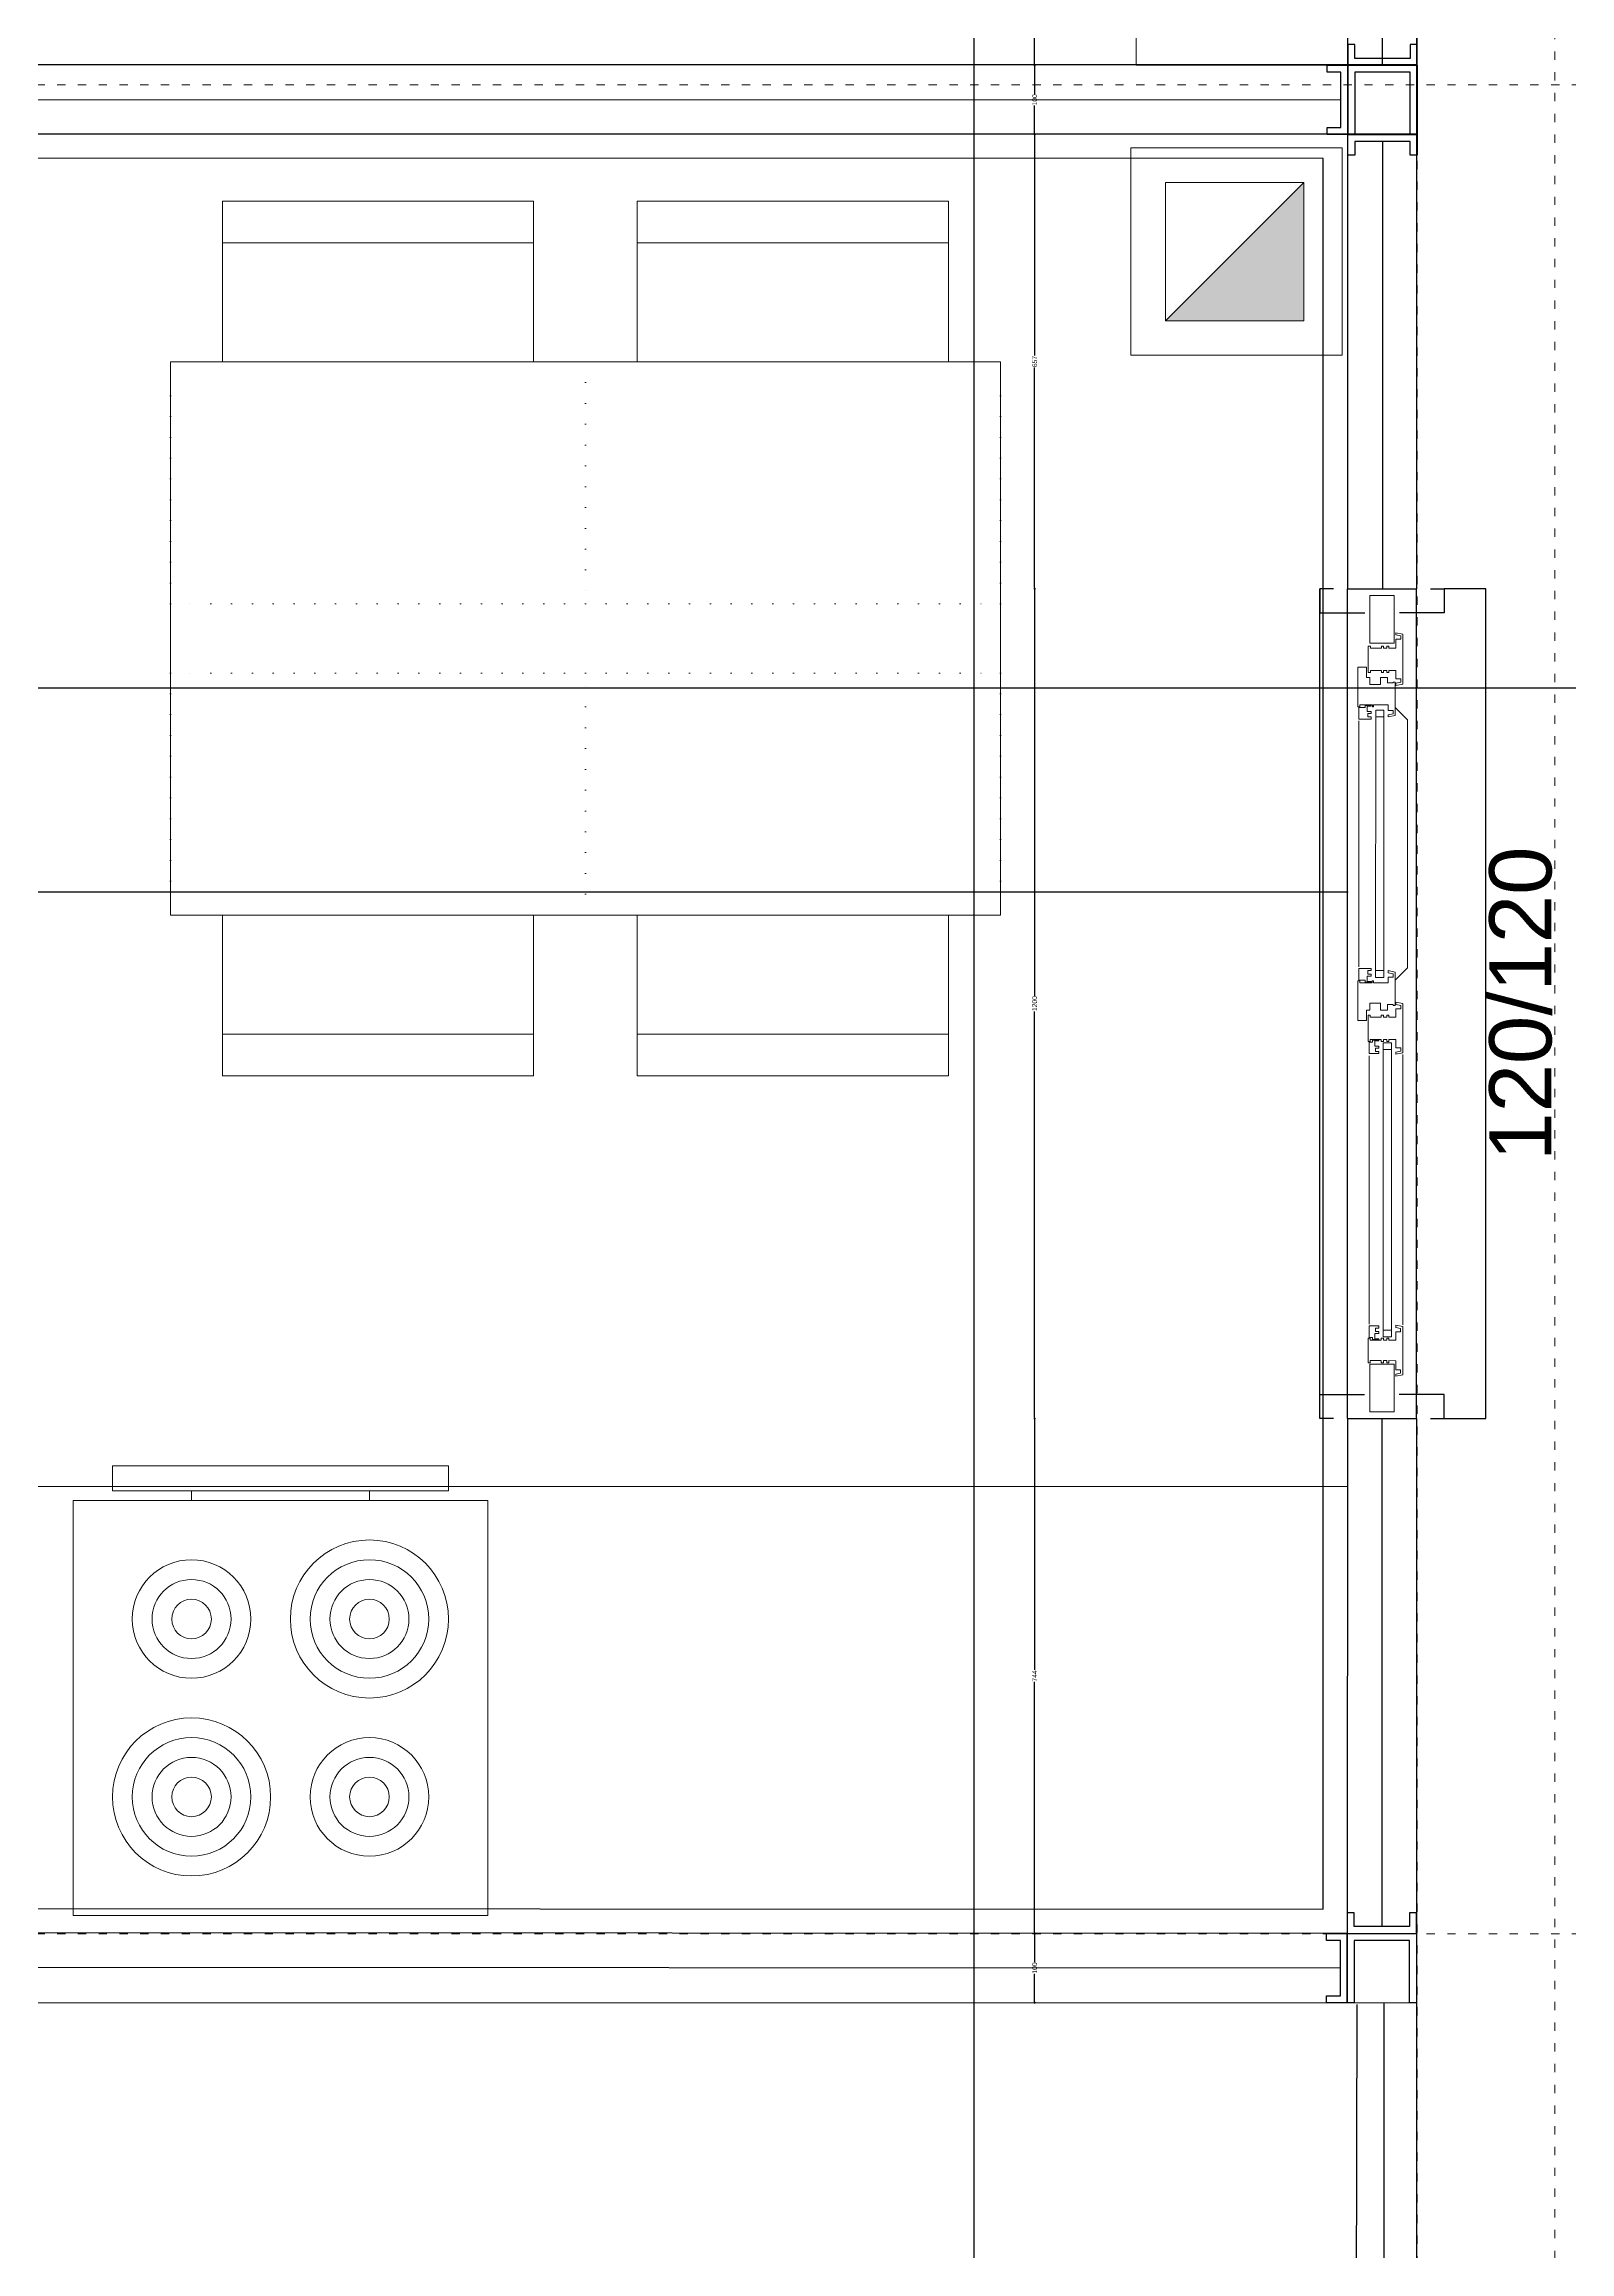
# Model space of a CAD drawing. Header units: centimetres. Extents: x -373760 to 14750, y -122502 to 29584.
# Drawn here: x -281857 to -279651, y -75627 to -72435 of the extents above; entities that cross this region are included whole.
import ezdxf
from ezdxf.enums import TextEntityAlignment as Align

# ---------------------------------------------------------------- set-up
doc = ezdxf.new("R2010")
doc.units = ezdxf.units.CM
doc.linetypes.add('ACAD_ISO03W100', pattern=[30, 12, -18])
doc.linetypes.add('ACAD_ISO07W100', pattern=[3, 0, -3])
for name, color, linetype, lineweight in [('AKSLAR-P', 211, 'Continuous', 9), ('DOGRAMA', 4, 'Continuous', 20), ('duvar', 10, 'Continuous', 25), ('KESİT CIZGILERİ-P', 35, 'Continuous', 25), ('PENCERE', 5, 'Continuous', 13), ('TEFRIS -P', 173, 'Continuous', 9), ('TEFRIS -P @ 1', 173, 'Continuous', 9), ('TEFRIS_TWA', 173, 'Continuous', 9), ('Ölçü iç KGK', 124, 'Continuous', 20)]:
    doc.layers.add(name, color=color, linetype=linetype, lineweight=lineweight)
for name, color, linetype in [('duvar-kesim', 7, 'Continuous'), ('Kolon', 7, 'Continuous'), ('MERDİVEN1', 9, 'Continuous'), ('penc-yazi', 7, 'Continuous'), ('siva', 121, 'Continuous'), ('TASYUNU-P', 40, 'Continuous')]:
    doc.layers.add(name, color=color, linetype=linetype)
doc.styles.get("Standard").update_dxf_attribs({"font": 'arial.ttf'})
doc.linetypes.add('BATTING', pattern='A,0.00254,-2.54,[134,ltypeshp.shx,S=2.54,R=0,X=-2.54,Y=0],-5.08,[134,ltypeshp.shx,S=2.54,R=180,X=2.54,Y=0],-2.54', length=10.16254)
doc.dimstyles.new('Aydın İç Ölçü', dxfattribs={"dimtxt": 7, "dimasz": 3, "dimexe": 0.18, "dimexo": 0.0625, "dimgap": 1, "dimtad": 0, "dimdec": 0, "dimzin": 0, "dimdsep": 46, "dimtxsty": 'Standard', "dimblk": 'DOT', "dimcen": 1, "dimse1": 1, "dimse2": 1, "dimclrd": 256, "dimclrt": 6, "dimadec": 0, "dimazin": 0, "dimtfac": 1, "dimtdec": 0, "dimtix": 1, "dimtofl": 0, "dimtmove": 0, "dimatfit": 3, "dimldrblk": 'DOT', "dimfxl": 1, "dimtolj": 1, "dimtzin": 0, "dimarcsym": 0})
doc.dimstyles.new('aydın ölçü', dxfattribs={"dimtxt": 10, "dimasz": 2.5, "dimexe": 5, "dimexo": 5, "dimtad": 1, "dimdec": 0, "dimtxsty": 'Standard', "dimblk": 'ARCHTICK', "dimcen": 2.5, "dimse1": 1, "dimse2": 1, "dimadec": 0, "dimazin": 0, "dimtfac": 1, "dimtdec": 0, "dimtix": 1, "dimtmove": 0, "dimatfit": 3, "dimfxl": 5, "dimfxlon": 1, "dimarcsym": 0})

# ---------------------------------------------------------------- blocks, each defined once
blk = doc.blocks.new('*U150')
at = {"layer": 'TEFRIS_TWA'}
for p, q in [((17.14, -60), (17.14, -61.38)), ((42.86, -60), (42.86, -61.38))]:
    blk.add_line(p, q, dxfattribs=at)
for points in [[(60, 0), (60, -60), (0, -60), (0, 0)], [(17.14, -60), (0, -60), (0, 0), (60, 0), (60, -60), (42.86, -60), (42.86, -61.38), (54.29, -61.38), (54.29, -65), (5.71, -65), (5.71, -61.38), (17.14, -61.38)], [(5.71, -61.38), (54.29, -61.38), (54.29, -65), (5.71, -65)]]:
    blk.add_lwpolyline(points, close=True, dxfattribs=at)
for centre, radius in [((17.14, -17.14), 11.43), ((17.14, -17.14), 8.57), ((42.86, -17.14), 8.57), ((17.14, -17.14), 5.71), ((42.86, -17.14), 5.71), ((17.14, -17.14), 2.86), ((42.86, -17.14), 2.86), ((42.86, -42.86), 11.43), ((17.14, -42.86), 8.57), ((42.86, -42.86), 8.57), ((17.14, -42.86), 5.71), ((42.86, -42.86), 5.71), ((17.14, -42.86), 2.86), ((42.86, -42.86), 2.86)]:
    blk.add_circle(centre, radius, dxfattribs=at)
blk = doc.blocks.new('*U154')
for p, q in [((-63.22, 112.5), (-40, 112.5)), ((-63.22, 67.5), (-63.22, 112.5)), ((-57.22, 112.5), (-57.22, 67.5)), ((63.22, 112.5), (40, 112.5)), ((57.22, 112.5), (57.22, 67.5)), ((63.22, 67.5), (63.22, 112.5)), ((-40, 67.5), (-63.22, 67.5)), ((40, 67.5), (63.22, 67.5)), ((-63.22, 52.5), (-40, 52.5)), ((-63.22, 7.5), (-63.22, 52.5)), ((-57.22, 52.5), (-57.22, 7.5)), ((63.22, 52.5), (40, 52.5)), ((57.22, 52.5), (57.22, 7.5)), ((63.22, 7.5), (63.22, 52.5)), ((-40, 7.5), (-63.22, 7.5)), ((40, 7.5), (63.22, 7.5))]:
    blk.add_line(p, q)
blk.add_lwpolyline([(40, 120), (-40, 120), (-40, 0), (40, 0)], close=True)
at = {"linetype": 'ACAD_ISO07W100'}
for points in [[(-40, 60), (-5, 60), (-5, 120), (-40, 120)], [(40, 60), (5, 60), (5, 120), (40, 120)], [(-40, 60), (-5, 60), (-5, 0), (-40, 0)], [(40, 60), (5, 60), (5, 0), (40, 0)]]:
    blk.add_lwpolyline(points, dxfattribs=at)
blk = doc.blocks.new('fm-win2')
at = {"color": 8, "linetype": 'Continuous'}
for p, q in [((11, 1.37), (11, 0.17)), ((11, 1.37), (54.25, 1.37)), ((11, 0.17), (54.25, 0.17)), ((12, 1.37), (12, 0.17)), ((12.75, 3), (52.5, 3)), ((53.25, 1.37), (53.25, 0.17)), ((54.25, 1.37), (54.25, 0.17)), ((63.85, 0.28), (63.85, -0.92)), ((63.85, 0.28), (103.15, 0.28)), ((64.85, 0.28), (64.85, -0.92)), ((102.15, 0.28), (102.15, -0.92)), ((103.15, 0.28), (103.15, -0.92)), ((12.85, -1.85), (52.3, -1.85)), ((63.85, -0.92), (103.15, -0.92)), ((65.4, -3.35), (101.6, -3.35))]:
    blk.add_line(p, q, dxfattribs=at)
blk.add_lwpolyline([(63.45, 1.9), (65.25, 3.7), (101.75, 3.7), (103.55, 1.9)], dxfattribs=at)
at = {"linetype": 'Continuous'}
for points in [[(7, -1.75), (0, -1.75), (0, 1.75), (7, 1.75)], [(7.5, -1.7), (7.5, -0.1), (7.2, -0.1), (7.2, 0.2), (7.5, 0.2), (7.5, 0.7), (7.2, 0.7), (7.2, 1), (7.5, 1), (7.5, 2), (6.16, 2), (6.16, 2.7), (5.65, 2.7), (5.51, 2), (5.2, 2), (5.4, 3), (12.5, 3), (12.7, 2), (12.39, 2), (12.25, 2.7), (11.74, 2.7), (11.74, 2), (10.5, 2), (10.5, 1), (10.8, 1), (10.8, 0.7), (10.5, 0.7), (10.5, 0.2), (10.8, 0.2), (10.8, -0.1), (10.5, -0.1), (10.5, -1.7), (10.8, -1.7), (10.8, -2), (7.2, -2), (7.2, -1.7)], [(58, 2), (59.24, 2), (59.24, 2.7), (59.75, 2.7), (59.89, 2), (60.2, 2), (60, 3), (52.75, 3), (52.55, 2), (52.86, 2), (53, 2.7), (53.51, 2.7), (53.51, 2), (54.75, 2), (54.75, 1), (54.45, 1), (54.45, 0.7), (54.75, 0.7), (54.75, 0.2), (54.45, 0.2), (54.45, -0.1), (54.75, -0.1), (54.75, -1.69), (54.45, -1.69), (54.45, -2), (58.3, -2), (58.3, -1.69), (58, -1.69), (58, -0.1), (58.3, -0.1), (58.3, 0.2), (58, 0.2), (58, 0.7), (58.3, 0.7), (58.3, 1), (58, 1)], [(63.05, -1.25), (63.05, 0.9), (63.89, 0.9), (63.89, 1.6), (64.4, 1.6), (64.54, 0.9), (64.85, 0.9), (64.65, 1.9), (59.75, 1.9), (59.75, 1.6), (59.85, 1.6), (59.85, 0.8), (59.05, 0.8), (59.05, -0.2), (60.05, -0.2), (60.05, -1.75), (59.05, -1.75), (59.05, -2.25), (57.5, -2.25), (57.5, -3.5), (63.35, -3.5), (63.35, -3.2), (63.05, -3.2), (63.05, -1.4), (63.35, -1.4), (63.35, -1.25)], [(103.95, -1.4), (103.65, -1.4), (103.65, -1.25), (103.95, -1.25), (103.95, 0.9), (103.11, 0.9), (103.11, 1.6), (102.6, 1.6), (102.46, 0.9), (102.15, 0.9), (102.35, 1.9), (107.25, 1.9), (107.25, 1.6), (107.15, 1.6), (107.15, 0.8), (107.95, 0.8), (107.95, -0.2), (106.95, -0.2), (106.95, -1.75), (107.95, -1.75), (107.95, -2.25), (109.5, -2.25), (109.5, -3.5), (103.65, -3.5), (103.65, -3.2), (103.95, -3.2)], [(109, 0.7), (108.7, 0.7), (108.7, 1), (109, 1), (109, 2), (107.76, 2), (107.76, 2.7), (107.25, 2.7), (107.11, 2), (106.8, 2), (107, 3), (114.35, 3), (114.55, 2), (114.24, 2), (114.1, 2.7), (113.59, 2.7), (113.59, 2), (112.25, 2), (112.25, 1), (112.55, 1), (112.55, 0.7), (112.25, 0.7), (112.25, 0.2), (112.55, 0.2), (112.55, -0.1), (112.25, -0.1), (112.25, -1.69), (112.55, -1.69), (112.55, -2), (108.7, -2), (108.7, -1.69), (109, -1.69), (109, -0.1), (108.7, -0.1), (108.7, 0.2), (109, 0.2)], [(113, -1.75), (120, -1.75), (120, 1.75), (113, 1.75)]]:
    blk.add_lwpolyline(points, close=True, dxfattribs=at)
at = {"color": 8, "linetype": 'Continuous'}
for points in [[(10.9, -1.35), (10.9, -1.85), (12.6, -1.85), (12.6, -0.45), (12.3, -0.45), (12.3, -0.95), (11.8, -0.95), (11.8, -0.45), (11.5, -0.45), (11.5, -1.05), (10.7, -1.05), (10.7, -0.45), (10.6, -0.45), (10.6, -1.35)], [(54.35, -1.35), (54.35, -1.85), (52.65, -1.85), (52.65, -0.45), (52.95, -0.45), (52.95, -0.95), (53.45, -0.95), (53.45, -0.45), (53.75, -0.45), (53.75, -1.05), (54.55, -1.05), (54.55, -0.45), (54.65, -0.45), (54.65, -1.35)], [(63.15, -2.45), (63.45, -2.45), (63.45, -3.35), (65.15, -3.35), (65.15, -1.55), (64.85, -1.55), (64.85, -2.05), (64.35, -2.05), (64.35, -1.55), (64.05, -1.55), (64.05, -2.15), (63.25, -2.15), (63.25, -1.55), (63.15, -1.55)], [(103.85, -2.45), (103.55, -2.45), (103.55, -3.35), (101.85, -3.35), (101.85, -1.55), (102.15, -1.55), (102.15, -2.05), (102.65, -2.05), (102.65, -1.55), (102.95, -1.55), (102.95, -2.15), (103.75, -2.15), (103.75, -1.55), (103.85, -1.55)]]:
    blk.add_lwpolyline(points, close=True, dxfattribs=at)
blk = doc.blocks.new('fgwefgweg')
at = {"layer": 'KESİT CIZGILERİ-P'}
blk.add_lwpolyline([(17791.89, 1769.25), (17791.89, 1749.25), (16491.66, 1749.25), (16491.66, 1769.48)], dxfattribs=at)
blk = doc.blocks.new('jhgjghjgh')
at = {"layer": 'KESİT CIZGILERİ-P'}
blk.add_lwpolyline([(-2651.12, 3378.63), (-2671.12, 3378.63), (-2671.12, 4794.58), (-2650.9, 4794.58)], dxfattribs=at)
blk = doc.blocks.new('_ArchTick')
at = {"color": 0, "linetype": 'ByBlock', "const_width": 0.15}
blk.add_lwpolyline([(-0.5, -0.5), (0.5, 0.5)], dxfattribs=at)
blk = doc.blocks.new('*D379')
at = {"layer": 'Defpoints', "color": 0, "ltscale": 0.5, "transparency": 16777216}
for p in [(-279871.8, -71417.7), (-279872, -73222.2), (-278238.5, -73222.2)]:
    blk.add_point(p, dxfattribs=at)
at = {"layer": 'Ölçü iç KGK', "color": 0, "lineweight": -2, "ltscale": 0.5, "transparency": 16777216}
blk.add_line((-278238.5, -71417.7), (-278238.5, -73222.2), dxfattribs=at)
at = {"layer": 'Ölçü iç KGK', "color": 0, "lineweight": -2, "ltscale": 0.5, "transparency": 16777216, "xscale": 2.5, "yscale": 2.5, "zscale": 2.5}
for p, rotation in [((-278238.5, -71417.7), 90), ((-278238.5, -73222.2), 270)]:
    blk.add_blockref('_ArchTick', p, dxfattribs=dict(at, rotation=rotation))
at = {"layer": 'Ölçü iç KGK', "color": 0, "lineweight": -2, "ltscale": 0.5, "transparency": 16777216, "insert": (-278244.3, -72319.9), "char_height": 10, "attachment_point": 5, "rotation": 90}
blk.add_mtext('1804', dxfattribs=at)
blk = doc.blocks.new('*D380')
at = {"layer": 'Defpoints', "color": 0, "ltscale": 0.5, "transparency": 16777216}
for p in [(-279872, -73222.2), (-279872.2, -74422.2), (-278238.5, -74422.2)]:
    blk.add_point(p, dxfattribs=at)
at = {"layer": 'Ölçü iç KGK', "color": 0, "lineweight": -2, "ltscale": 0.5, "transparency": 16777216}
blk.add_line((-278238.5, -73222.2), (-278238.5, -74422.2), dxfattribs=at)
at = {"layer": 'Ölçü iç KGK', "color": 0, "lineweight": -2, "ltscale": 0.5, "transparency": 16777216, "xscale": 2.5, "yscale": 2.5, "zscale": 2.5}
for p, rotation in [((-278238.5, -73222.2), 90), ((-278238.5, -74422.2), 270)]:
    blk.add_blockref('_ArchTick', p, dxfattribs=dict(at, rotation=rotation))
at = {"layer": 'Ölçü iç KGK', "color": 0, "lineweight": -2, "ltscale": 0.5, "transparency": 16777216, "insert": (-278244.3, -73822.2), "char_height": 10, "attachment_point": 5, "rotation": 90}
blk.add_mtext('1200', dxfattribs=at)
blk = doc.blocks.new('*D381')
at = {"layer": 'Defpoints', "color": 0, "ltscale": 0.5, "transparency": 16777216}
for p in [(-279872.2, -74422.2), (-279872.3, -80615.9), (-278238.5, -80615.9)]:
    blk.add_point(p, dxfattribs=at)
at = {"layer": 'Ölçü iç KGK', "color": 0, "lineweight": -2, "ltscale": 0.5, "transparency": 16777216}
blk.add_line((-278238.5, -74422.2), (-278238.5, -80615.9), dxfattribs=at)
at = {"layer": 'Ölçü iç KGK', "color": 0, "lineweight": -2, "ltscale": 0.5, "transparency": 16777216, "xscale": 2.5, "yscale": 2.5, "zscale": 2.5}
for p, rotation in [((-278238.5, -74422.2), 90), ((-278238.5, -80615.9), 270)]:
    blk.add_blockref('_ArchTick', p, dxfattribs=dict(at, rotation=rotation))
at = {"layer": 'Ölçü iç KGK', "color": 0, "lineweight": -2, "ltscale": 0.5, "transparency": 16777216, "insert": (-278244.3, -77519), "char_height": 10, "attachment_point": 5, "rotation": 90}
blk.add_mtext('6194', dxfattribs=at)
blk = doc.blocks.new('_Dot')
at = {"color": 0, "linetype": 'ByBlock', "lineweight": -2}
blk.add_line((-0.5, 0), (-1, 0), dxfattribs=at)
at = {"color": 0, "linetype": 'ByBlock', "const_width": 0.5}
blk.add_lwpolyline([(-0.25, 0, 1), (0.25, 0, 1)], format="xyb", close=True, dxfattribs=at)
blk = doc.blocks.new('*D414')
at = {"layer": 'Defpoints', "color": 0, "ltscale": 0.5, "transparency": 16777216}
for p in [(-284570.8, -73673.4), (-279972.3, -73660.9), (-279972.3, -74495.1)]:
    blk.add_point(p, dxfattribs=at)
at = {"layer": 'Ölçü iç KGK', "lineweight": -2, "ltscale": 0.5, "transparency": 16777216}
for p, q in [((-284567.8, -73660.9), (-282283.1, -73660.9)), ((-279975.3, -73660.9), (-282259.9, -73660.9))]:
    blk.add_line(p, q, dxfattribs=at)
at = {"layer": 'Ölçü iç KGK', "lineweight": -2, "ltscale": 0.5, "transparency": 16777216, "xscale": 3, "yscale": 3, "zscale": 3, "rotation": 180}
blk.add_blockref('_Dot', (-284570.8, -73660.9), dxfattribs=at)
at = {"layer": 'Ölçü iç KGK', "lineweight": -2, "ltscale": 0.5, "transparency": 16777216, "xscale": 3, "yscale": 3, "zscale": 3}
blk.add_blockref('_Dot', (-279972.3, -73660.9), dxfattribs=at)
at = {"layer": 'Ölçü iç KGK', "color": 6, "lineweight": -2, "ltscale": 0.5, "transparency": 16777216, "insert": (-282271.5, -73660.9), "char_height": 7, "attachment_point": 5}
blk.add_mtext('\\A1;4599', dxfattribs=at)
blk = doc.blocks.new('FDGFDGFDGF')
at = {"layer": 'DOGRAMA'}
blk.add_hatch(color=256, dxfattribs=at).paths.add_polyline_path([(-13051.68, -9217.1), (-13031.68, -9217.1), (-13031.68, -9197.1)])
blk.add_line((-13051.68, -9217.1), (-13031.68, -9197.1), dxfattribs=at)
for points in [[(-13026.13, -9222.1), (-13026.13, -9192.1), (-13056.68, -9192.1), (-13056.68, -9222.1)], [(-13031.68, -9217.1), (-13031.68, -9197.1), (-13051.68, -9197.1), (-13051.68, -9217.1)]]:
    blk.add_lwpolyline(points, close=True, dxfattribs=at)
blk = doc.blocks.new('*D451')
at = {"layer": 'Defpoints', "color": 0, "ltscale": 0.45, "transparency": 16777216}
for p in [(-277963.5, -69015.3), (-279872.3, -79268.6), (-277994.3, -79268.6)]:
    blk.add_point(p, dxfattribs=at)
at = {"layer": 'Ölçü iç KGK', "color": 0, "lineweight": -2, "ltscale": 0.45, "transparency": 16777216}
blk.add_line((-277994.3, -69015.3), (-277994.3, -79268.6), dxfattribs=at)
at = {"layer": 'Ölçü iç KGK', "color": 0, "lineweight": -2, "ltscale": 0.45, "transparency": 16777216, "xscale": 2.5, "yscale": 2.5, "zscale": 2.5}
for p, rotation in [((-277994.3, -69015.3), 90), ((-277994.3, -79268.6), 270)]:
    blk.add_blockref('_ArchTick', p, dxfattribs=dict(at, rotation=rotation))
at = {"layer": 'Ölçü iç KGK', "color": 0, "lineweight": -2, "ltscale": 0.45, "transparency": 16777216, "insert": (-278000.1, -74142), "char_height": 10, "attachment_point": 5, "rotation": 90}
blk.add_mtext('10253', dxfattribs=at)
blk = doc.blocks.new('*D483')
at = {"layer": 'Defpoints', "color": 0, "ltscale": 0.45, "transparency": 16777216}
for p in [(-279971.8, -71417.7), (-280424.4, -72465.3), (-279972, -72465.3)]:
    blk.add_point(p, dxfattribs=at)
at = {"layer": 'Ölçü iç KGK', "lineweight": -2, "ltscale": 0.45, "transparency": 16777216}
for p, q in [((-280424.4, -71420.7), (-280424.4, -71930.4)), ((-280424.4, -72462.3), (-280424.4, -71952.6))]:
    blk.add_line(p, q, dxfattribs=at)
at = {"layer": 'Ölçü iç KGK', "lineweight": -2, "ltscale": 0.45, "transparency": 16777216, "xscale": 3, "yscale": 3, "zscale": 3}
for p, rotation in [((-280424.4, -71417.7), 90), ((-280424.4, -72465.3), 270)]:
    blk.add_blockref('_Dot', p, dxfattribs=dict(at, rotation=rotation))
at = {"layer": 'Ölçü iç KGK', "color": 6, "lineweight": -2, "ltscale": 0.45, "transparency": 16777216, "insert": (-280424.4, -71941.5), "char_height": 7, "attachment_point": 5, "rotation": 90}
blk.add_mtext('\\A1;1048', dxfattribs=at)
blk = doc.blocks.new('*D484')
at = {"layer": 'Defpoints', "color": 0, "ltscale": 0.45, "transparency": 16777216}
for p in [(-279972, -72465.3), (-280424.4, -72565.3), (-279971.5, -72565.3)]:
    blk.add_point(p, dxfattribs=at)
at = {"layer": 'Ölçü iç KGK', "lineweight": -2, "ltscale": 0.45, "transparency": 16777216}
for p, q in [((-280424.4, -72468.3), (-280424.4, -72506.9)), ((-280424.4, -72562.3), (-280424.4, -72523.7))]:
    blk.add_line(p, q, dxfattribs=at)
at = {"layer": 'Ölçü iç KGK', "lineweight": -2, "ltscale": 0.45, "transparency": 16777216, "xscale": 3, "yscale": 3, "zscale": 3}
for p, rotation in [((-280424.4, -72465.3), 90), ((-280424.4, -72565.3), 270)]:
    blk.add_blockref('_Dot', p, dxfattribs=dict(at, rotation=rotation))
at = {"layer": 'Ölçü iç KGK', "color": 6, "lineweight": -2, "ltscale": 0.45, "transparency": 16777216, "insert": (-280424.4, -72515.3), "char_height": 7, "attachment_point": 5, "rotation": 90}
blk.add_mtext('\\A1;100', dxfattribs=at)
blk = doc.blocks.new('*D485')
at = {"layer": 'Defpoints', "color": 0, "ltscale": 0.45, "transparency": 16777216}
for p in [(-279971.5, -72565.3), (-280424.4, -73222.1), (-279972.1, -73222.1)]:
    blk.add_point(p, dxfattribs=at)
at = {"layer": 'Ölçü iç KGK', "lineweight": -2, "ltscale": 0.45, "transparency": 16777216}
for p, q in [((-280424.4, -72568.3), (-280424.4, -72885)), ((-280424.4, -73219.1), (-280424.4, -72902.5))]:
    blk.add_line(p, q, dxfattribs=at)
at = {"layer": 'Ölçü iç KGK', "lineweight": -2, "ltscale": 0.45, "transparency": 16777216, "xscale": 3, "yscale": 3, "zscale": 3}
for p, rotation in [((-280424.4, -72565.3), 90), ((-280424.4, -73222.1), 270)]:
    blk.add_blockref('_Dot', p, dxfattribs=dict(at, rotation=rotation))
at = {"layer": 'Ölçü iç KGK', "color": 6, "lineweight": -2, "ltscale": 0.45, "transparency": 16777216, "insert": (-280424.4, -72893.7), "char_height": 7, "attachment_point": 5, "rotation": 90}
blk.add_mtext('\\A1;657', dxfattribs=at)
blk = doc.blocks.new('*D486')
at = {"layer": 'Defpoints', "color": 0, "ltscale": 0.45, "transparency": 16777216}
for p in [(-279972.1, -73222.1), (-280424.4, -74422.1), (-279972.3, -74422.1)]:
    blk.add_point(p, dxfattribs=at)
at = {"layer": 'Ölçü iç KGK', "lineweight": -2, "ltscale": 0.45, "transparency": 16777216}
for p, q in [((-280424.4, -73225.1), (-280424.4, -73811)), ((-280424.4, -74419.1), (-280424.4, -73833.3))]:
    blk.add_line(p, q, dxfattribs=at)
at = {"layer": 'Ölçü iç KGK', "lineweight": -2, "ltscale": 0.45, "transparency": 16777216, "xscale": 3, "yscale": 3, "zscale": 3}
for p, rotation in [((-280424.4, -73222.1), 90), ((-280424.4, -74422.1), 270)]:
    blk.add_blockref('_Dot', p, dxfattribs=dict(at, rotation=rotation))
at = {"layer": 'Ölçü iç KGK', "color": 6, "lineweight": -2, "ltscale": 0.45, "transparency": 16777216, "insert": (-280424.4, -73822.1), "char_height": 7, "attachment_point": 5, "rotation": 90}
blk.add_mtext('\\A1;1200', dxfattribs=at)
blk = doc.blocks.new('*D487')
at = {"layer": 'Defpoints', "color": 0, "ltscale": 0.45, "transparency": 16777216}
for p in [(-279972.3, -74422.1), (-280424.4, -75166.5), (-279972.4, -75166.5)]:
    blk.add_point(p, dxfattribs=at)
at = {"layer": 'Ölçü iç KGK', "lineweight": -2, "ltscale": 0.45, "transparency": 16777216}
for p, q in [((-280424.4, -74425.1), (-280424.4, -74785.6)), ((-280424.4, -75163.5), (-280424.4, -74803))]:
    blk.add_line(p, q, dxfattribs=at)
at = {"layer": 'Ölçü iç KGK', "lineweight": -2, "ltscale": 0.45, "transparency": 16777216, "xscale": 3, "yscale": 3, "zscale": 3}
for p, rotation in [((-280424.4, -74422.1), 90), ((-280424.4, -75166.5), 270)]:
    blk.add_blockref('_Dot', p, dxfattribs=dict(at, rotation=rotation))
at = {"layer": 'Ölçü iç KGK', "color": 6, "lineweight": -2, "ltscale": 0.45, "transparency": 16777216, "insert": (-280424.4, -74794.3), "char_height": 7, "attachment_point": 5, "rotation": 90}
blk.add_mtext('\\A1;744', dxfattribs=at)
blk = doc.blocks.new('*D488')
at = {"layer": 'Defpoints', "color": 0, "ltscale": 0.45, "transparency": 16777216}
for p in [(-279972.4, -75166.5), (-280424.4, -75266.8), (-279962.3, -75266.8)]:
    blk.add_point(p, dxfattribs=at)
at = {"layer": 'Ölçü iç KGK', "lineweight": -2, "ltscale": 0.45, "transparency": 16777216}
for p, q in [((-280424.4, -75169.5), (-280424.4, -75208.2)), ((-280424.4, -75263.8), (-280424.4, -75225))]:
    blk.add_line(p, q, dxfattribs=at)
at = {"layer": 'Ölçü iç KGK', "lineweight": -2, "ltscale": 0.45, "transparency": 16777216, "xscale": 3, "yscale": 3, "zscale": 3}
for p, rotation in [((-280424.4, -75166.5), 90), ((-280424.4, -75266.8), 270)]:
    blk.add_blockref('_Dot', p, dxfattribs=dict(at, rotation=rotation))
at = {"layer": 'Ölçü iç KGK', "color": 6, "lineweight": -2, "ltscale": 0.45, "transparency": 16777216, "insert": (-280424.4, -75216.6), "char_height": 7, "attachment_point": 5, "rotation": 90}
blk.add_mtext('\\A1;100', dxfattribs=at)

msp = doc.modelspace()

# ---------------------------------------------------------------- linework, layer by layer
at = {"layer": 'AKSLAR-P', "linetype": 'ACAD_ISO03W100'}
for p, q in [((-279871.48, -66063.45), (-279871.48, -83872.12)), ((-293837.69, -72493.52), (-276960.19, -72493.52)), ((-293837.69, -75167.02), (-276960.19, -75167.02))]:
    msp.add_line(p, q, dxfattribs=at)
at = {"layer": 'AKSLAR-P', "color": 30, "linetype": 'ACAD_ISO03W100', "true_color": 0xf26722}
msp.add_lwpolyline([(-290570.84, -68815.34), (-279672.31, -68815.34), (-279672.31, -80815.34), (-290570.84, -80815.34)], close=True, dxfattribs=at)
at = {"layer": 'duvar'}
for p, q in [((-279971.83, -71417.71), (-279971.98, -72464.25)), ((-279972, -72564.25), (-279972.1, -73222.14)), ((-279972.28, -74422.14), (-279972.38, -75166.5)), ((-279972.38, -75166.5), (-284670.81, -75164.52)), ((-282819.4, -75266.16), (-279872.31, -75266.77)), ((-279958.34, -75269.52), (-279973.81, -80515.61))]:
    msp.add_line(p, q, dxfattribs=at)
at = {"layer": 'duvar', "lineweight": -2, "ltscale": 0.5}
for p, q in [((-279972.12, -73222.14), (-279872.04, -73222.16)), ((-279972.28, -74422.14), (-279872.2, -74422.16))]:
    msp.add_line(p, q, dxfattribs=at)
at = {"layer": 'duvar'}
for points in [[(-279871.79, -71417.73), (-279872.04, -73222.16)], [(-284670.81, -72464.25), (-279871.94, -72464.25)], [(-284670.81, -72564.25), (-279871.95, -72564.25)], [(-279872.2, -74422.16), (-279872.31, -75267.67)], [(-279872.31, -75267.67), (-279872.31, -80615.34), (-290370.84, -80615.34), (-290370.84, -77618.46)]]:
    msp.add_lwpolyline(points, dxfattribs=at)
at = {"layer": 'duvar-kesim', "lineweight": -2, "ltscale": 0.5}
for p, q in [((-279972.28, -74422.14), (-279972.12, -73222.14)), ((-279872.2, -74422.16), (-279872.04, -73222.16))]:
    msp.add_line(p, q, dxfattribs=at)
at = {"layer": 'Kolon', "ltscale": 0.8}
for points in [[(-279961.49, -72435.3), (-279971.49, -72435.3), (-279971.49, -72465.3), (-279871.49, -72465.3), (-279871.49, -72435.3), (-279881.49, -72435.3), (-279881.49, -72455.3), (-279961.49, -72455.3), (-279961.49, -72435.3)], [(-280001.49, -72475.3), (-280001.49, -72465.3), (-279971.49, -72465.3), (-279971.49, -72565.3), (-280001.49, -72565.3), (-280001.49, -72555.3), (-279981.49, -72555.3), (-279981.49, -72475.3), (-280001.49, -72475.3)], [(-279961.49, -72565.3), (-279971.49, -72565.3), (-279971.49, -72465.3), (-279871.49, -72465.3), (-279871.49, -72565.3), (-279881.49, -72565.3), (-279881.49, -72475.3), (-279961.49, -72475.3), (-279961.49, -72565.3)], [(-279961.49, -72595.3), (-279971.49, -72595.3), (-279971.49, -72565.3), (-279871.49, -72565.3), (-279871.49, -72595.3), (-279881.49, -72595.3), (-279881.49, -72575.3), (-279961.49, -72575.3), (-279961.49, -72595.3)], [(-279962.31, -75136.77), (-279972.31, -75136.77), (-279972.31, -75166.77), (-279872.31, -75166.77), (-279872.31, -75136.77), (-279882.31, -75136.77), (-279882.31, -75156.77), (-279962.31, -75156.77), (-279962.31, -75136.77)], [(-280002.31, -75176.77), (-280002.31, -75166.77), (-279972.31, -75166.77), (-279972.31, -75266.77), (-280002.31, -75266.77), (-280002.31, -75256.77), (-279982.31, -75256.77), (-279982.31, -75176.77), (-280002.31, -75176.77)], [(-279962.31, -75266.77), (-279972.31, -75266.77), (-279972.31, -75166.77), (-279872.31, -75166.77), (-279872.31, -75266.77), (-279882.31, -75266.77), (-279882.31, -75176.77), (-279962.31, -75176.77), (-279962.31, -75266.77)]]:
    msp.add_lwpolyline(points, dxfattribs=at)
at = {"layer": 'PENCERE', "lineweight": -2, "ltscale": 0.5}
for points in [[(-280012.28, -74422.14), (-280012.12, -73222.14)], [(-279992.12, -73222.14), (-280012.12, -73222.14), (-280012.12, -73257.14), (-279947.09, -73257.15)], [(-279852.04, -73222.16), (-279832.04, -73222.16), (-279832.05, -73257.16), (-279897.09, -73257.15)], [(-279832.2, -74422.16), (-279772.2, -74422.17), (-279772.04, -73222.17), (-279832.04, -73222.16)], [(-279992.28, -74422.14), (-280012.28, -74422.14), (-280012.28, -74387.14), (-279947.24, -74387.15)], [(-279852.2, -74422.16), (-279832.2, -74422.16), (-279832.2, -74387.16), (-279897.24, -74387.15)]]:
    msp.add_lwpolyline(points, dxfattribs=at)
at = {"layer": 'siva', "lineweight": -2, "ltscale": 0.45}
msp.add_lwpolyline([(-280007.12, -73222.14), (-280007.01, -72600.3), (-284535.81, -72599.28), (-284535.81, -73494.25), (-284535.81, -75129.53), (-280007.38, -75131.49), (-280007.28, -74422.14), (-280007.12, -73222.14, -0.0000123)], format="xyb", close=True, dxfattribs=at)
at = {"layer": 'TASYUNU-P', "linetype": 'BATTING', "lineweight": -2, "ltscale": 0.45}
for p, q in [((-279921.81, -71417.72), (-279921.81, -72464.25)), ((-284560.81, -72514.25), (-279981.49, -72515.3)), ((-279921.49, -72575.3), (-279921.58, -73222.15)), ((-279922.24, -74422.15), (-279922.31, -75156.77)), ((-279982.31, -75216.77), (-282756.83, -75215.46)), ((-279919.49, -75266.76), (-279920.44, -79266.54))]:
    msp.add_line(p, q, dxfattribs=at)
at = {"layer": 'TEFRIS -P'}
msp.add_line((-284570.81, -74520.58), (-279972.29, -74520.58), dxfattribs=at)

# ---------------------------------------------------------------- block references
at = {"layer": 'duvar', "xscale": -10, "yscale": 10, "zscale": 10}
msp.add_blockref('jhgjghjgh', (-307223.07, -115862.35), dxfattribs=at)
at = {"layer": 'MERDİVEN1', "xscale": 10, "yscale": 10, "zscale": 10}
msp.add_blockref('fgwefgweg', (-456307.1, -90858.53), dxfattribs=at)
at = {"layer": 'PENCERE', "lineweight": -2, "ltscale": 0.5, "xscale": 9.83333333333333, "yscale": -10, "zscale": 9.83333333333333, "rotation": 89.99235273188319}
msp.add_blockref('fm-win2', (-279922.24, -74412.15), dxfattribs=at)
at = {"layer": 'TEFRIS -P', "xscale": 10, "yscale": 10, "zscale": 10, "rotation": 270}
msp.add_blockref('*U154', (-281673.9, -73294.11), dxfattribs=at)
at = {"layer": 'TEFRIS -P @ 1', "xscale": -10, "yscale": 10, "zscale": 10, "rotation": 180}
msp.add_blockref('*U150', (-281814.82, -75140.58), dxfattribs=at)
at = {"layer": 'Ölçü iç KGK', "lineweight": -2, "xscale": 10, "yscale": 10, "zscale": 10}
for p in [(-149710.7, 19755.77), (-149718.56, 19336.39)]:
    msp.add_blockref('FDGFDGFDGF', p, dxfattribs=at)

# ---------------------------------------------------------------- texts
at = {"layer": 'penc-yazi', "lineweight": -2, "ltscale": 0.5}
msp.add_text('120/120', height=90, rotation=89.99235, dxfattribs=at).set_placement((-279722.12, -73822.18), align=Align.MIDDLE_CENTER)

# ---------------------------------------------------------------- dimensions: what is measured, and where the dimension line sits
at = {"layer": 'Ölçü iç KGK', "lineweight": -2, "ltscale": 0.45}
dim = msp.add_linear_dim(base=(-277994.34, -79268.61), p1=(-277963.52, -69015.34), p2=(-279872.31, -79268.61), angle=90, dimstyle='aydın ölçü', dxfattribs=at)
dim.commit()
dim.dimension.update_dxf_attribs({"geometry": '*D451', "text_midpoint": (-278000.07, -74141.98)})
for base, p1, p2, picture, middle in [((-280424.44, -72465.27), (-279971.83, -71417.71), (-279971.96, -72465.27), '*D483', (-280424.44, -71941.49)), ((-280424.44, -72565.3), (-279971.96, -72465.27), (-279971.49, -72565.3), '*D484', (-280424.44, -72515.29)), ((-280424.44, -73222.14), (-279971.49, -72565.3), (-279972.1, -73222.14), '*D485', (-280424.44, -72893.72)), ((-280424.44, -74422.14), (-279972.1, -73222.14), (-279972.28, -74422.14), '*D486', (-280424.44, -73822.14)), ((-280424.44, -75166.5), (-279972.28, -74422.14), (-279972.38, -75166.5), '*D487', (-280424.44, -74794.32)), ((-280424.44, -75266.77), (-279972.38, -75166.5), (-279962.31, -75266.77), '*D488', (-280424.44, -75216.64))]:
    dim = msp.add_linear_dim(base=base, p1=p1, p2=p2, angle=90, dimstyle='Aydın İç Ölçü', override={"dimtmove": 1}, dxfattribs=at)
    dim.commit()
    dim.dimension.update_dxf_attribs({"geometry": picture, "text_midpoint": middle})
at = {"layer": 'Ölçü iç KGK', "lineweight": -2, "ltscale": 0.5}
for base, p1, p2, picture, middle in [((-278238.53, -73222.16), (-279871.79, -71417.73), (-279872.04, -73222.16), '*D379', (-278244.26, -72319.94)), ((-278238.53, -74422.16), (-279872.04, -73222.16), (-279872.2, -74422.16), '*D380', (-278244.26, -73822.16)), ((-278238.53, -80615.9), (-279872.2, -74422.16), (-279872.31, -80615.9), '*D381', (-278244.26, -77519.03))]:
    dim = msp.add_linear_dim(base=base, p1=p1, p2=p2, angle=90, dimstyle='aydın ölçü', override={"dimtmove": 1}, dxfattribs=at)
    dim.commit()
    dim.dimension.update_dxf_attribs({"geometry": picture, "text_midpoint": middle})
dim = msp.add_linear_dim(base=(-279972.29, -73660.93), p1=(-284570.81, -73673.43), p2=(-279972.29, -74495.13), dimstyle='Aydın İç Ölçü', dxfattribs=at)
dim.commit()
dim.dimension.update_dxf_attribs({"geometry": '*D414', "text_midpoint": (-282271.55, -73660.93)})

doc.saveas('drawing.dxf')
